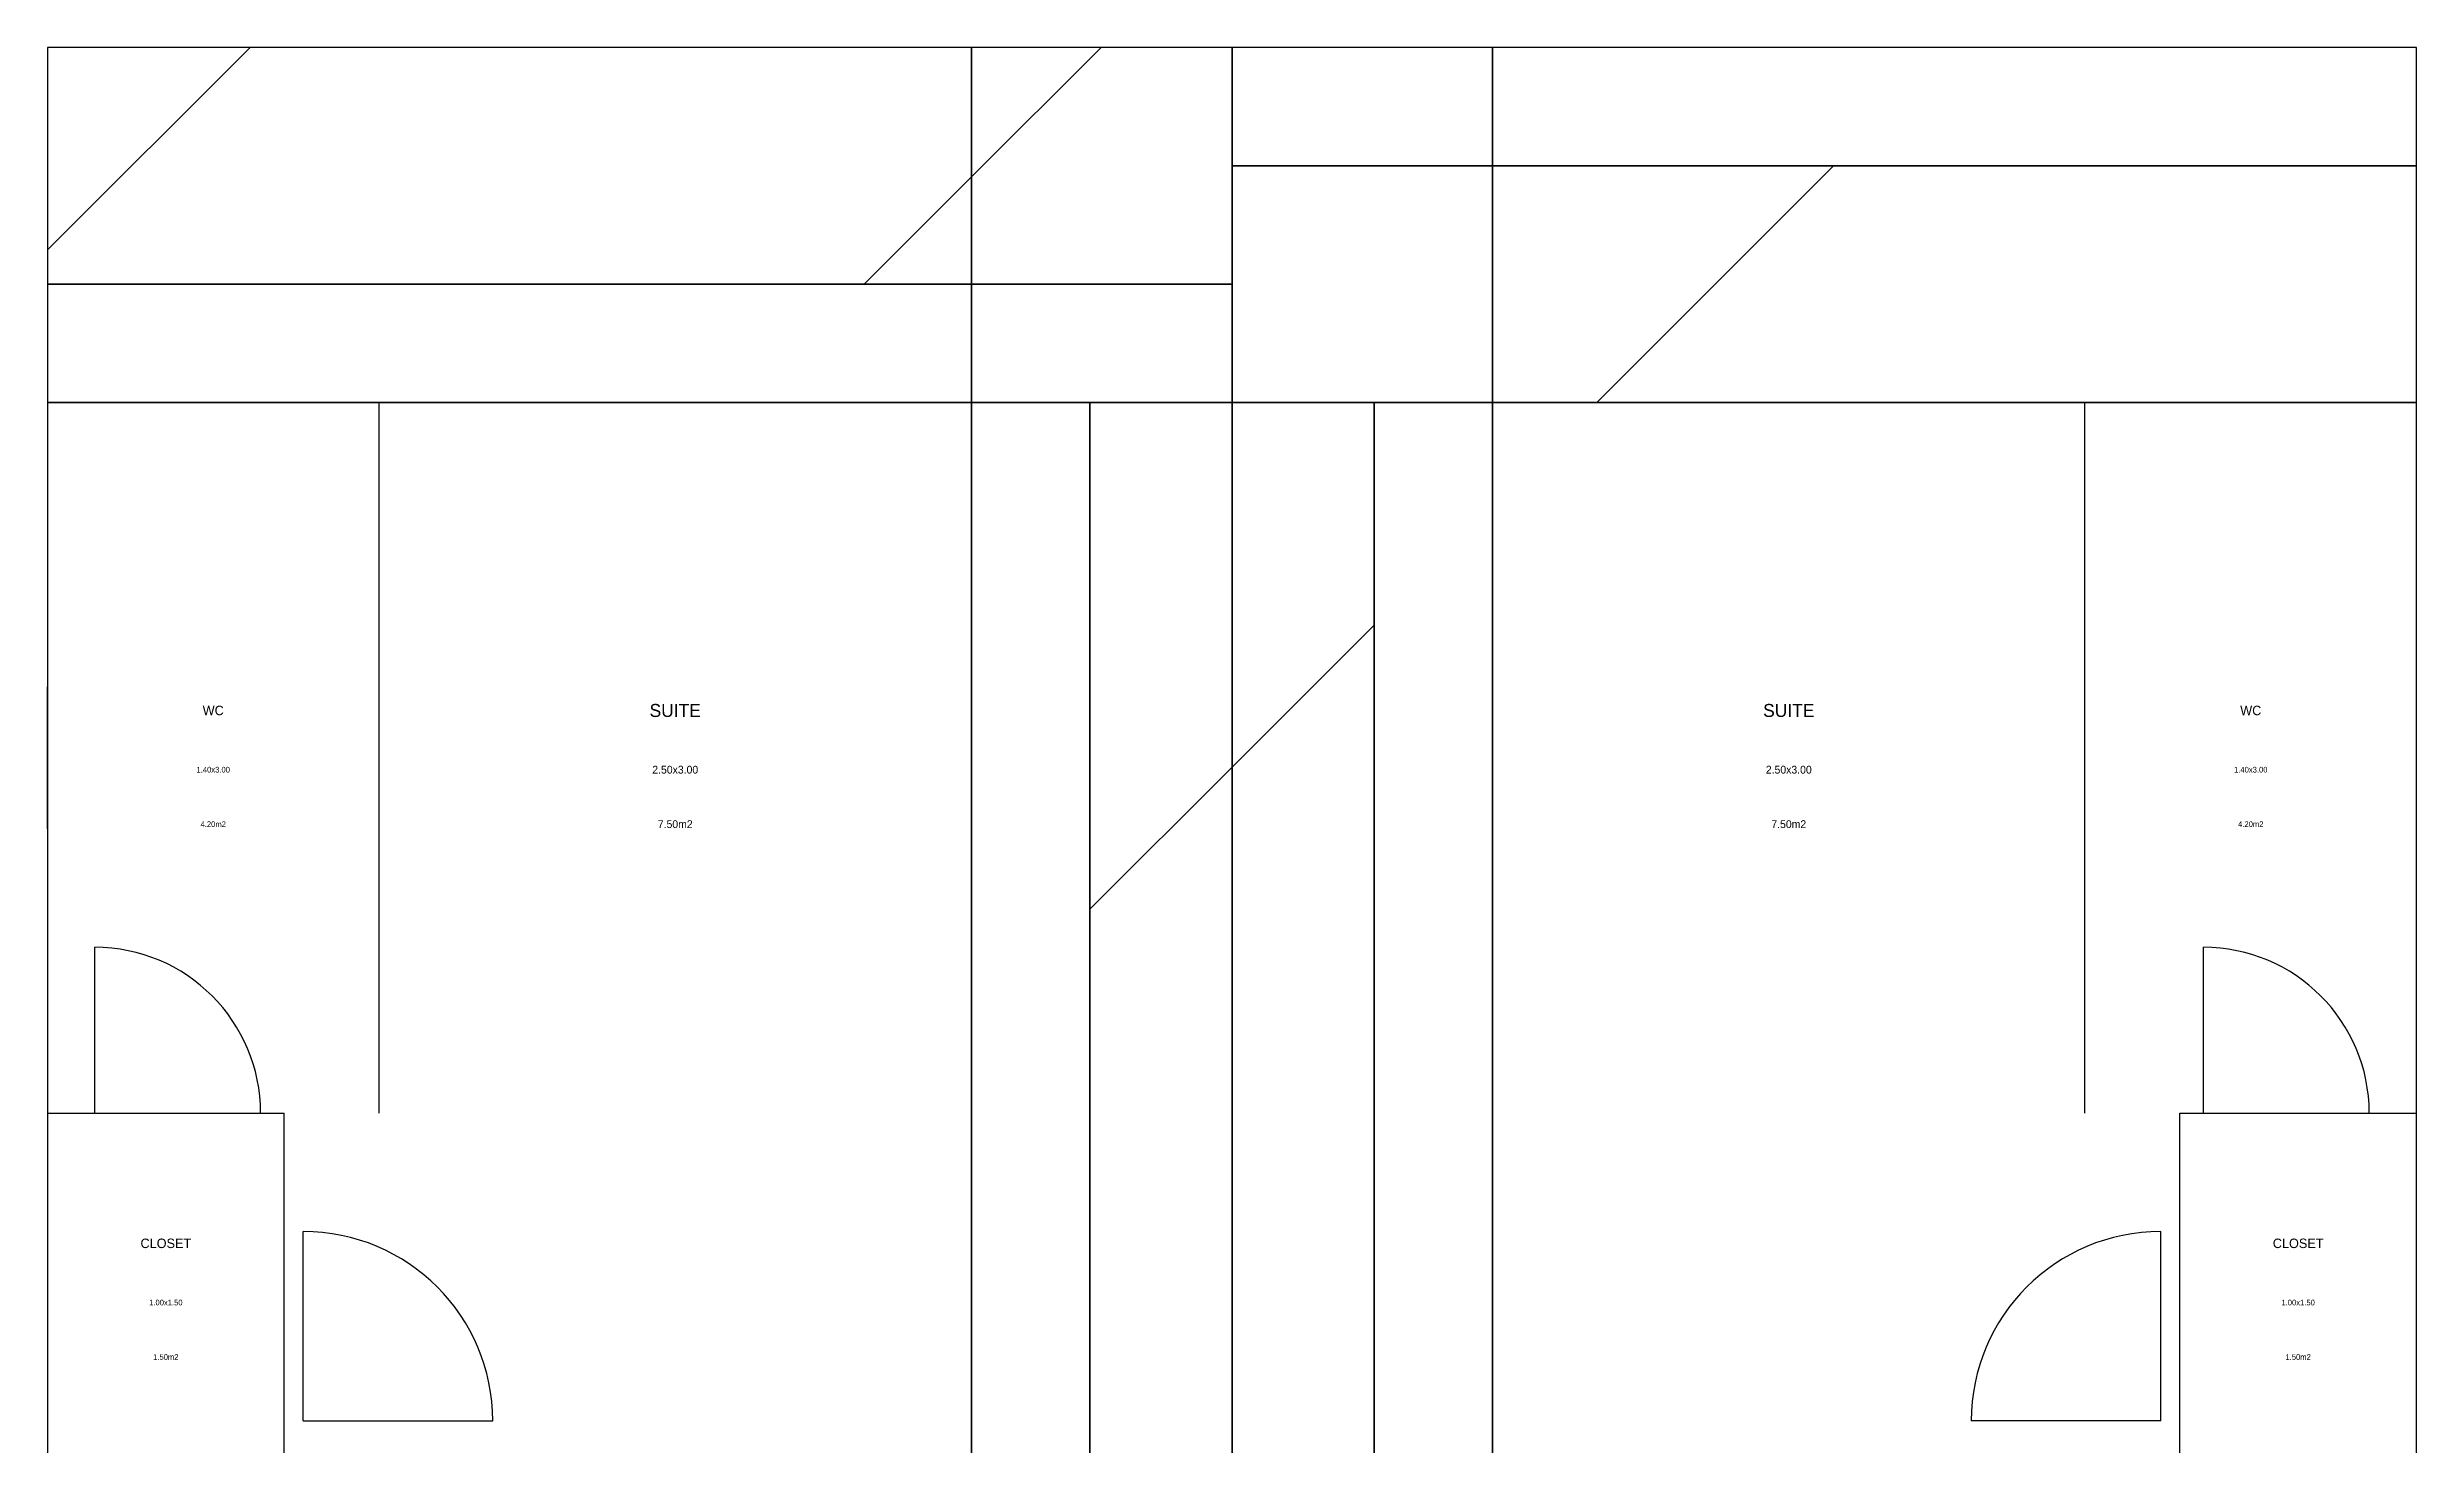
# Model space of a CAD drawing. Header units: millimetres. Extents: x 0 to 10000, y -796 to 26000.
# Drawn here: x 0 to 10000, y 20100 to 26000 of the extents above; entities that cross this region are included whole.
import ezdxf
from ezdxf.enums import TextEntityAlignment as Align

# ---------------------------------------------------------------- set-up
doc = ezdxf.new("R2010")
doc.units = ezdxf.units.MM
for name, color, linetype in [('CALCADA', 252, 'Continuous'), ('DIVISAS', 8, 'Continuous'), ('HATCH_PERM', 152, 'Continuous'), ('JANELAS', 3, 'Continuous'), ('PAREDES', 7, 'Continuous'), ('PORTAS', 30, 'Continuous'), ('TEXTOS', 5, 'Continuous')]:
    doc.layers.add(name, color=color, linetype=linetype)

msp = doc.modelspace()

# ---------------------------------------------------------------- hatches: boundary and pattern name
at = {"layer": 'HATCH_PERM'}
h = msp.add_hatch(dxfattribs=at)
h.set_pattern_fill('ANSI31', scale=800)
h.paths.add_polyline_path([(0, 25000), (3900, 25000), (3900, 26000), (0, 26000)])
h = msp.add_hatch(dxfattribs=at)
h.set_pattern_fill('ANSI31', scale=800)
h.paths.add_polyline_path([(3900, 25000), (5000, 25000), (5000, 26000), (3900, 26000)])
h = msp.add_hatch(dxfattribs=at)
h.set_pattern_fill('ANSI31', scale=800)
h.paths.add_polyline_path([(5000, 24500), (6100, 24500), (6100, 25500), (5000, 25500)])
h = msp.add_hatch(dxfattribs=at)
h.set_pattern_fill('ANSI31', scale=800)
h.paths.add_polyline_path([(6100, 24500), (10000, 24500), (10000, 25500), (6100, 25500)])
h = msp.add_hatch(dxfattribs=at)
h.set_pattern_fill('ANSI31', scale=800)
h.paths.add_polyline_path([(4400, 11000), (5000, 11000), (5000, 24500), (4400, 24500)])
h = msp.add_hatch(dxfattribs=at)
h.set_pattern_fill('ANSI31', scale=800)
h.paths.add_polyline_path([(5000, 14500), (5600, 14500), (5600, 24500), (5000, 24500)])

# ---------------------------------------------------------------- linework, layer by layer
at = {"layer": 'CALCADA'}
for points in [[(5000, 25500), (6100, 25500), (6100, 26000), (5000, 26000)], [(6100, 25500), (10000, 25500), (10000, 26000), (6100, 26000)], [(0, 24500), (3900, 24500), (3900, 25000), (0, 25000)], [(3900, 24500), (5000, 24500), (5000, 25000), (3900, 25000)], [(3900, 11000), (4400, 11000), (4400, 24500), (3900, 24500)], [(5600, 14500), (6100, 14500), (6100, 24500), (5600, 24500)]]:
    msp.add_lwpolyline(points, close=True, dxfattribs=at)
at = {"layer": 'DIVISAS'}
msp.add_line((5000, 0), (5000, 26000), dxfattribs=at)
msp.add_lwpolyline([(0, 0), (10000, 0), (10000, 26000), (0, 26000)], close=True, dxfattribs=at)
at = {"layer": 'HATCH_PERM'}
for points in [[(0, 25000), (3900, 25000), (3900, 26000), (0, 26000)], [(3900, 25000), (5000, 25000), (5000, 26000), (3900, 26000)], [(5000, 24500), (6100, 24500), (6100, 25500), (5000, 25500)], [(6100, 24500), (10000, 24500), (10000, 25500), (6100, 25500)], [(4400, 11000), (5000, 11000), (5000, 24500), (4400, 24500)], [(5000, 14500), (5600, 14500), (5600, 24500), (5000, 24500)]]:
    msp.add_lwpolyline(points, close=True, dxfattribs=at)
at = {"layer": 'JANELAS'}
for p, q in [((2050, 24500), (3250, 24500)), ((6750, 24500), (7950, 24500)), ((0, 22700), (0, 23300)), ((10000, 22700), (10000, 23300))]:
    msp.add_line(p, q, dxfattribs=at)
at = {"layer": 'PAREDES'}
for p, q in [((1400, 21500), (1400, 24500)), ((8600, 21500), (8600, 24500)), ((0, 21500), (1000, 21500)), ((1000, 20000), (1000, 21500)), ((9000, 20000), (9000, 21500)), ((9000, 21500), (10000, 21500))]:
    msp.add_line(p, q, dxfattribs=at)
for points in [[(0, 1000), (2000, 1000), (2000, 3000), (5000, 3000), (5000, 11000), (3900, 11000), (3900, 20000), (3900, 20000), (3900, 24500), (0, 24500), (0, 20000), (1100, 20000), (1100, 3000), (0, 3000)], [(5000, 1000), (7000, 1000), (7000, 6500), (10000, 6500), (10000, 14500), (8900, 14500), (8900, 20000), (10000, 20000), (10000, 24500), (6100, 24500), (6100, 20000), (6100, 20000), (6100, 14500), (5000, 14500), (5000, 6500), (5000, 6500)]]:
    msp.add_lwpolyline(points, close=True, dxfattribs=at)
at = {"layer": 'PORTAS'}
for p, q in [((200, 21500), (200, 22200)), ((9100, 21500), (9100, 22200)), ((200, 21500), (900, 21500)), ((9100, 21500), (9800, 21500)), ((1080, 20200), (1080, 21000)), ((8920, 20200), (8920, 21000)), ((1080, 20200), (1880, 20200)), ((8920, 20200), (8120, 20200))]:
    msp.add_line(p, q, dxfattribs=at)
for centre, radius, start, end in [((200, 21500), 700, 0, 90), ((9100, 21500), 700, 0, 90), ((1080, 20200), 800, 0, 90), ((8920, 20200), 800, 90, 180)]:
    msp.add_arc(centre, radius, start, end, dxfattribs=at)

# ---------------------------------------------------------------- texts
at = {"layer": 'TEXTOS'}
for s, height, p in [('WC', 40, (700, 23200)), ('SUITE', 55, (2650, 23200)), ('SUITE', 55, (7350, 23200)), ('WC', 40, (9300, 23200)), ('1.40x3.00', 24, (700, 22950)), ('2.50x3.00', 33, (2650, 22950)), ('2.50x3.00', 33, (7350, 22950)), ('1.40x3.00', 24, (9300, 22950)), ('4.20m2', 24, (700, 22720)), ('7.50m2', 33, (2650, 22720)), ('7.50m2', 33, (7350, 22720)), ('4.20m2', 24, (9300, 22720)), ('CLOSET', 40, (500, 20950)), ('CLOSET', 40, (9500, 20950)), ('1.00x1.50', 24, (500, 20700)), ('1.00x1.50', 24, (9500, 20700)), ('1.50m2', 24, (500, 20470)), ('1.50m2', 24, (9500, 20470))]:
    msp.add_text(s, height=height, dxfattribs=at).set_placement(p, align=Align.MIDDLE_CENTER)

doc.saveas('drawing.dxf')
